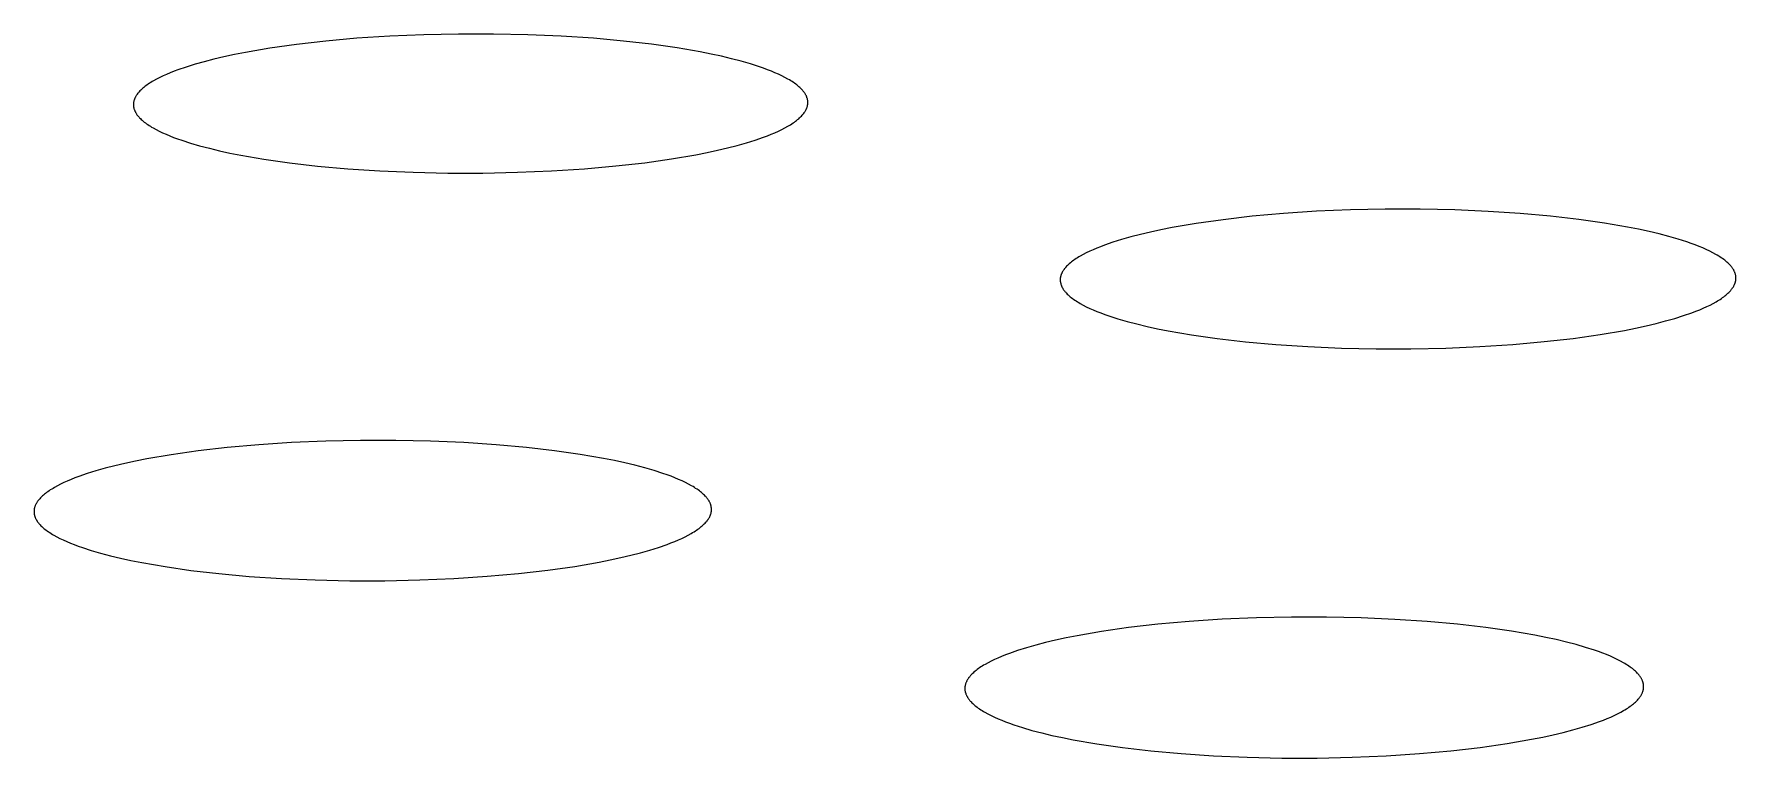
# Model space of a CAD drawing. Header units: millimetres. Extents: x 0 to 4030, y -54 to 2762.
# Drawn here: x 1130.79 to 1144.39, y 969.66 to 975.45 of the extents above; entities that cross this region are included whole.
import ezdxf

# ---------------------------------------------------------------- set-up
doc = ezdxf.new("R2010")
doc.units = ezdxf.units.MM
doc.header["$MEASUREMENT"] = 0
doc.layers.add('Utwórz2D linie widoczne', color=7, linetype='Continuous', true_color=0x000000)

msp = doc.modelspace()

# ---------------------------------------------------------------- linework, layer by layer
at = {"layer": 'Utwórz2D linie widoczne'}
for p, q in [((1132.888, 975.366), (1132.674, 975.336)), ((1133.121, 975.392), (1132.888, 975.366)), ((1133.37, 975.415), (1133.121, 975.392)), ((1133.633, 975.432), (1133.37, 975.415)), ((1133.905, 975.443), (1133.633, 975.432)), ((1134.183, 975.449), (1133.905, 975.443)), ((1134.461, 975.449), (1134.183, 975.449)), ((1134.736, 975.443), (1134.461, 975.449)), ((1135.004, 975.432), (1134.736, 975.443)), ((1135.26, 975.415), (1135.004, 975.432)), ((1135.501, 975.393), (1135.26, 975.415)), ((1135.725, 975.367), (1135.501, 975.393)), ((1135.93, 975.338), (1135.725, 975.367)), ((1132.15, 975.228), (1132.076, 975.207)), ((1132.227, 975.248), (1132.15, 975.228)), ((1132.307, 975.267), (1132.227, 975.248)), ((1132.391, 975.285), (1132.307, 975.267)), ((1132.48, 975.302), (1132.391, 975.285)), ((1132.674, 975.336), (1132.48, 975.302)), ((1136.115, 975.306), (1135.93, 975.338)), ((1136.201, 975.289), (1136.115, 975.306)), ((1136.284, 975.271), (1136.201, 975.289)), ((1136.365, 975.252), (1136.284, 975.271)), ((1136.443, 975.232), (1136.365, 975.252)), ((1136.517, 975.21), (1136.443, 975.232)), ((1131.769, 975.088), (1131.745, 975.075)), ((1131.794, 975.101), (1131.769, 975.088)), ((1131.821, 975.114), (1131.794, 975.101)), ((1131.848, 975.126), (1131.821, 975.114)), ((1131.878, 975.139), (1131.848, 975.126)), ((1131.908, 975.151), (1131.878, 975.139)), ((1131.939, 975.162), (1131.908, 975.151)), ((1132.006, 975.185), (1131.939, 975.162)), ((1132.076, 975.207), (1132.006, 975.185)), ((1136.587, 975.188), (1136.517, 975.21)), ((1136.62, 975.176), (1136.587, 975.188)), ((1136.652, 975.164), (1136.62, 975.176)), ((1136.683, 975.152), (1136.652, 975.164)), ((1136.712, 975.14), (1136.683, 975.152)), ((1136.74, 975.128), (1136.712, 975.14)), ((1136.767, 975.115), (1136.74, 975.128)), ((1136.792, 975.102), (1136.767, 975.115)), ((1136.816, 975.089), (1136.792, 975.102)), ((1136.827, 975.082), (1136.816, 975.089)), ((1136.838, 975.076), (1136.827, 975.082)), ((1131.599, 974.944), (1131.597, 974.941)), ((1131.601, 974.948), (1131.599, 974.944)), ((1131.603, 974.952), (1131.601, 974.948)), ((1131.605, 974.955), (1131.603, 974.952)), ((1131.607, 974.959), (1131.605, 974.955)), ((1131.61, 974.962), (1131.607, 974.959)), ((1131.612, 974.966), (1131.61, 974.962)), ((1131.615, 974.969), (1131.612, 974.966)), ((1131.617, 974.973), (1131.615, 974.969)), ((1131.62, 974.976), (1131.617, 974.973)), ((1131.623, 974.98), (1131.62, 974.976)), ((1131.626, 974.983), (1131.623, 974.98)), ((1131.629, 974.987), (1131.626, 974.983)), ((1131.635, 974.994), (1131.629, 974.987)), ((1131.642, 975.001), (1131.635, 974.994)), ((1131.65, 975.008), (1131.642, 975.001)), ((1131.658, 975.015), (1131.65, 975.008)), ((1131.666, 975.022), (1131.658, 975.015)), ((1131.674, 975.029), (1131.666, 975.022)), ((1131.683, 975.035), (1131.674, 975.029)), ((1131.693, 975.042), (1131.683, 975.035)), ((1131.702, 975.049), (1131.693, 975.042)), ((1131.713, 975.056), (1131.702, 975.049)), ((1131.723, 975.062), (1131.713, 975.056)), ((1131.734, 975.069), (1131.723, 975.062)), ((1131.745, 975.075), (1131.734, 975.069)), ((1136.849, 975.069), (1136.838, 975.076)), ((1136.859, 975.062), (1136.849, 975.069)), ((1136.869, 975.055), (1136.859, 975.062)), ((1136.878, 975.049), (1136.869, 975.055)), ((1136.887, 975.042), (1136.878, 975.049)), ((1136.896, 975.035), (1136.887, 975.042)), ((1136.904, 975.028), (1136.896, 975.035)), ((1136.911, 975.021), (1136.904, 975.028)), ((1136.919, 975.014), (1136.911, 975.021)), ((1136.925, 975.007), (1136.919, 975.014)), ((1136.929, 975.004), (1136.925, 975.007)), ((1136.932, 975), (1136.929, 975.004)), ((1136.935, 974.996), (1136.932, 975)), ((1136.938, 974.993), (1136.935, 974.996)), ((1136.941, 974.989), (1136.938, 974.993)), ((1136.943, 974.986), (1136.941, 974.989)), ((1136.946, 974.982), (1136.943, 974.986)), ((1136.948, 974.979), (1136.946, 974.982)), ((1136.951, 974.975), (1136.948, 974.979)), ((1136.953, 974.972), (1136.951, 974.975)), ((1136.955, 974.968), (1136.953, 974.972)), ((1136.957, 974.965), (1136.955, 974.968)), ((1136.959, 974.961), (1136.957, 974.965)), ((1136.961, 974.957), (1136.959, 974.961)), ((1136.963, 974.954), (1136.961, 974.957)), ((1136.964, 974.95), (1136.963, 974.954)), ((1136.966, 974.947), (1136.964, 974.95)), ((1136.967, 974.943), (1136.966, 974.947)), ((1136.968, 974.939), (1136.967, 974.943)), ((1131.584, 974.891), (1131.583, 974.887)), ((1131.583, 974.887), (1131.583, 974.883)), ((1131.583, 974.883), (1131.584, 974.88)), ((1131.585, 974.901), (1131.584, 974.898)), ((1131.584, 974.898), (1131.584, 974.894)), ((1131.584, 974.894), (1131.584, 974.891)), ((1131.584, 974.88), (1131.584, 974.876)), ((1131.584, 974.876), (1131.584, 974.872)), ((1131.584, 974.872), (1131.585, 974.869)), ((1131.586, 974.909), (1131.585, 974.905)), ((1131.585, 974.905), (1131.585, 974.901)), ((1131.585, 974.869), (1131.585, 974.865)), ((1131.585, 974.865), (1131.586, 974.862)), ((1131.587, 974.912), (1131.586, 974.909)), ((1131.586, 974.862), (1131.587, 974.858)), ((1131.588, 974.916), (1131.587, 974.912)), ((1131.587, 974.858), (1131.587, 974.854)), ((1131.587, 974.854), (1131.588, 974.851)), ((1131.589, 974.919), (1131.588, 974.916)), ((1131.588, 974.851), (1131.59, 974.847)), ((1131.59, 974.923), (1131.589, 974.919)), ((1131.591, 974.926), (1131.59, 974.923)), ((1131.59, 974.847), (1131.591, 974.844)), ((1131.592, 974.93), (1131.591, 974.926)), ((1131.591, 974.844), (1131.592, 974.84)), ((1131.594, 974.934), (1131.592, 974.93)), ((1131.592, 974.84), (1131.594, 974.837)), ((1131.595, 974.937), (1131.594, 974.934)), ((1131.594, 974.837), (1131.595, 974.833)), ((1131.597, 974.941), (1131.595, 974.937)), ((1131.595, 974.833), (1131.597, 974.829)), ((1131.597, 974.829), (1131.599, 974.826)), ((1131.599, 974.826), (1131.601, 974.822)), ((1131.601, 974.822), (1131.603, 974.819)), ((1131.603, 974.819), (1131.605, 974.815)), ((1131.605, 974.815), (1131.607, 974.812)), ((1131.607, 974.812), (1131.609, 974.808)), ((1131.609, 974.808), (1131.612, 974.804)), ((1136.933, 974.803), (1136.936, 974.807)), ((1136.936, 974.807), (1136.939, 974.81)), ((1136.939, 974.81), (1136.942, 974.814)), ((1136.942, 974.814), (1136.944, 974.818)), ((1136.944, 974.818), (1136.947, 974.821)), ((1136.947, 974.821), (1136.949, 974.825)), ((1136.949, 974.825), (1136.952, 974.828)), ((1136.952, 974.828), (1136.954, 974.832)), ((1136.954, 974.832), (1136.956, 974.835)), ((1136.956, 974.835), (1136.958, 974.839)), ((1136.958, 974.839), (1136.96, 974.842)), ((1136.96, 974.842), (1136.962, 974.846)), ((1136.962, 974.846), (1136.963, 974.85)), ((1136.963, 974.85), (1136.965, 974.853)), ((1136.965, 974.853), (1136.966, 974.857)), ((1136.966, 974.857), (1136.968, 974.86)), ((1136.969, 974.936), (1136.968, 974.939)), ((1136.968, 974.86), (1136.969, 974.864)), ((1136.971, 974.932), (1136.969, 974.936)), ((1136.969, 974.864), (1136.97, 974.868)), ((1136.97, 974.868), (1136.971, 974.871)), ((1136.971, 974.929), (1136.971, 974.932)), ((1136.972, 974.925), (1136.971, 974.929)), ((1136.971, 974.871), (1136.972, 974.875)), ((1136.973, 974.922), (1136.972, 974.925)), ((1136.972, 974.878), (1136.973, 974.882)), ((1136.972, 974.875), (1136.972, 974.878)), ((1136.974, 974.918), (1136.973, 974.922)), ((1136.973, 974.882), (1136.974, 974.885)), ((1136.974, 974.914), (1136.974, 974.918)), ((1136.974, 974.911), (1136.974, 974.914)), ((1136.975, 974.907), (1136.974, 974.911)), ((1136.974, 974.893), (1136.975, 974.896)), ((1136.974, 974.889), (1136.974, 974.893)), ((1136.974, 974.885), (1136.974, 974.889)), ((1136.975, 974.904), (1136.975, 974.907)), ((1136.975, 974.9), (1136.975, 974.904)), ((1136.975, 974.896), (1136.975, 974.9)), ((1131.612, 974.804), (1131.614, 974.801)), ((1131.614, 974.801), (1131.617, 974.797)), ((1131.617, 974.797), (1131.62, 974.794)), ((1131.62, 974.794), (1131.623, 974.79)), ((1131.623, 974.79), (1131.626, 974.787)), ((1131.626, 974.787), (1131.629, 974.783)), ((1131.629, 974.783), (1131.632, 974.78)), ((1131.632, 974.78), (1131.639, 974.773)), ((1131.639, 974.773), (1131.646, 974.766)), ((1131.646, 974.766), (1131.654, 974.759)), ((1131.654, 974.759), (1131.662, 974.752)), ((1131.662, 974.752), (1131.67, 974.745)), ((1131.67, 974.745), (1131.679, 974.738)), ((1131.679, 974.738), (1131.688, 974.731)), ((1131.688, 974.731), (1131.698, 974.725)), ((1131.698, 974.725), (1131.708, 974.718)), ((1131.708, 974.718), (1131.719, 974.711)), ((1131.719, 974.711), (1131.729, 974.704)), ((1131.729, 974.704), (1131.741, 974.698)), ((1131.741, 974.698), (1131.764, 974.685)), ((1131.764, 974.685), (1131.79, 974.672)), ((1131.79, 974.672), (1131.816, 974.659)), ((1136.711, 974.66), (1136.739, 974.673)), ((1136.739, 974.673), (1136.766, 974.685)), ((1136.766, 974.685), (1136.791, 974.698)), ((1136.791, 974.698), (1136.814, 974.711)), ((1136.814, 974.711), (1136.825, 974.718)), ((1136.825, 974.718), (1136.836, 974.724)), ((1136.836, 974.724), (1136.847, 974.731)), ((1136.847, 974.731), (1136.857, 974.738)), ((1136.857, 974.738), (1136.867, 974.745)), ((1136.867, 974.745), (1136.876, 974.751)), ((1136.876, 974.751), (1136.885, 974.758)), ((1136.885, 974.758), (1136.893, 974.765)), ((1136.893, 974.765), (1136.902, 974.772)), ((1136.902, 974.772), (1136.909, 974.779)), ((1136.909, 974.779), (1136.917, 974.786)), ((1136.917, 974.786), (1136.924, 974.793)), ((1136.924, 974.793), (1136.93, 974.8)), ((1136.93, 974.8), (1136.933, 974.803)), ((1131.816, 974.659), (1131.844, 974.647)), ((1131.844, 974.647), (1131.874, 974.634)), ((1131.874, 974.634), (1131.904, 974.622)), ((1131.904, 974.622), (1131.936, 974.61)), ((1131.936, 974.61), (1131.97, 974.599)), ((1131.97, 974.599), (1132.039, 974.576)), ((1132.039, 974.576), (1132.113, 974.555)), ((1132.113, 974.555), (1132.191, 974.535)), ((1132.191, 974.535), (1132.272, 974.515)), ((1136.253, 974.52), (1136.333, 974.539)), ((1136.333, 974.539), (1136.41, 974.558)), ((1136.41, 974.558), (1136.484, 974.579)), ((1136.484, 974.579), (1136.555, 974.601)), ((1136.555, 974.601), (1136.621, 974.624)), ((1136.621, 974.624), (1136.652, 974.636)), ((1136.652, 974.636), (1136.682, 974.648)), ((1136.682, 974.648), (1136.711, 974.66)), ((1132.272, 974.515), (1132.355, 974.497)), ((1132.355, 974.497), (1132.442, 974.48)), ((1132.442, 974.48), (1132.626, 974.448)), ((1132.626, 974.448), (1132.831, 974.419)), ((1132.831, 974.419), (1133.056, 974.393)), ((1135.439, 974.394), (1135.672, 974.42)), ((1135.672, 974.42), (1135.886, 974.451)), ((1135.886, 974.451), (1136.08, 974.484)), ((1136.08, 974.484), (1136.17, 974.502)), ((1136.17, 974.502), (1136.253, 974.52)), ((1133.056, 974.393), (1133.297, 974.371)), ((1133.297, 974.371), (1133.554, 974.354)), ((1133.554, 974.354), (1133.821, 974.343)), ((1133.821, 974.343), (1134.097, 974.337)), ((1134.097, 974.337), (1134.376, 974.337)), ((1134.376, 974.337), (1134.654, 974.343)), ((1134.654, 974.343), (1134.926, 974.354)), ((1134.926, 974.354), (1135.189, 974.372)), ((1135.189, 974.372), (1135.439, 974.394)), ((1140.528, 973.991), (1140.295, 973.964)), ((1140.778, 974.013), (1140.528, 973.991)), ((1141.04, 974.031), (1140.778, 974.013)), ((1141.313, 974.042), (1141.04, 974.031)), ((1141.591, 974.048), (1141.313, 974.042)), ((1141.87, 974.048), (1141.591, 974.048)), ((1142.146, 974.042), (1141.87, 974.048)), ((1142.414, 974.03), (1142.146, 974.042)), ((1142.67, 974.014), (1142.414, 974.03)), ((1142.912, 973.992), (1142.67, 974.014)), ((1143.137, 973.966), (1142.912, 973.992)), ((1139.713, 973.865), (1139.633, 973.846)), ((1139.797, 973.883), (1139.713, 973.865)), ((1139.886, 973.901), (1139.797, 973.883)), ((1140.08, 973.934), (1139.886, 973.901)), ((1140.295, 973.964), (1140.08, 973.934)), ((1143.343, 973.937), (1143.137, 973.966)), ((1143.528, 973.905), (1143.343, 973.937)), ((1143.615, 973.888), (1143.528, 973.905)), ((1143.699, 973.869), (1143.615, 973.888)), ((1143.78, 973.85), (1143.699, 973.869)), ((1139.255, 973.724), (1139.228, 973.712)), ((1139.284, 973.736), (1139.255, 973.724)), ((1139.315, 973.748), (1139.284, 973.736)), ((1139.346, 973.76), (1139.315, 973.748)), ((1139.412, 973.783), (1139.346, 973.76)), ((1139.483, 973.805), (1139.412, 973.783)), ((1139.556, 973.826), (1139.483, 973.805)), ((1139.633, 973.846), (1139.556, 973.826)), ((1143.858, 973.83), (1143.78, 973.85)), ((1143.932, 973.808), (1143.858, 973.83)), ((1144.002, 973.786), (1143.932, 973.808)), ((1144.036, 973.774), (1144.002, 973.786)), ((1144.068, 973.762), (1144.036, 973.774)), ((1144.099, 973.75), (1144.068, 973.762)), ((1144.129, 973.738), (1144.099, 973.75)), ((1144.157, 973.725), (1144.129, 973.738)), ((1144.184, 973.713), (1144.157, 973.725)), ((1139.037, 973.584), (1139.034, 973.581)), ((1139.043, 973.591), (1139.037, 973.584)), ((1139.05, 973.598), (1139.043, 973.591)), ((1139.058, 973.605), (1139.05, 973.598)), ((1139.065, 973.612), (1139.058, 973.605)), ((1139.074, 973.619), (1139.065, 973.612)), ((1139.082, 973.626), (1139.074, 973.619)), ((1139.091, 973.633), (1139.082, 973.626)), ((1139.1, 973.64), (1139.091, 973.633)), ((1139.11, 973.646), (1139.1, 973.64)), ((1139.12, 973.653), (1139.11, 973.646)), ((1139.131, 973.66), (1139.12, 973.653)), ((1139.142, 973.666), (1139.131, 973.66)), ((1139.153, 973.673), (1139.142, 973.666)), ((1139.176, 973.686), (1139.153, 973.673)), ((1139.201, 973.699), (1139.176, 973.686)), ((1139.228, 973.712), (1139.201, 973.699)), ((1144.209, 973.7), (1144.184, 973.713)), ((1144.233, 973.686), (1144.209, 973.7)), ((1144.245, 973.68), (1144.233, 973.686)), ((1144.256, 973.673), (1144.245, 973.68)), ((1144.266, 973.666), (1144.256, 973.673)), ((1144.277, 973.66), (1144.266, 973.666)), ((1144.286, 973.653), (1144.277, 973.66)), ((1144.296, 973.646), (1144.286, 973.653)), ((1144.305, 973.639), (1144.296, 973.646)), ((1144.313, 973.632), (1144.305, 973.639)), ((1144.322, 973.625), (1144.313, 973.632)), ((1144.329, 973.618), (1144.322, 973.625)), ((1144.337, 973.611), (1144.329, 973.618)), ((1144.344, 973.604), (1144.337, 973.611)), ((1144.347, 973.601), (1144.344, 973.604)), ((1144.35, 973.597), (1144.347, 973.601)), ((1144.353, 973.594), (1144.35, 973.597)), ((1144.356, 973.59), (1144.353, 973.594)), ((1144.359, 973.587), (1144.356, 973.59)), ((1144.362, 973.583), (1144.359, 973.587)), ((1144.364, 973.58), (1144.362, 973.583)), ((1138.993, 973.487), (1138.992, 973.484)), ((1138.992, 973.484), (1138.992, 973.48)), ((1138.992, 973.48), (1138.993, 973.476)), ((1138.994, 973.502), (1138.993, 973.498)), ((1138.993, 973.498), (1138.993, 973.495)), ((1138.993, 973.495), (1138.993, 973.491)), ((1138.993, 973.491), (1138.993, 973.487)), ((1138.993, 973.476), (1138.993, 973.473)), ((1138.993, 973.473), (1138.993, 973.469)), ((1138.993, 973.469), (1138.994, 973.466)), ((1138.995, 973.505), (1138.994, 973.502)), ((1138.994, 973.466), (1138.994, 973.462)), ((1138.994, 973.462), (1138.995, 973.458)), ((1138.996, 973.513), (1138.995, 973.509)), ((1138.995, 973.509), (1138.995, 973.505)), ((1138.995, 973.458), (1138.996, 973.455)), ((1138.997, 973.516), (1138.996, 973.513)), ((1138.996, 973.455), (1138.997, 973.451)), ((1138.998, 973.52), (1138.997, 973.516)), ((1138.997, 973.451), (1138.998, 973.448)), ((1139, 973.523), (1138.998, 973.52)), ((1138.998, 973.448), (1138.999, 973.444)), ((1139.001, 973.527), (1139, 973.523)), ((1139.002, 973.531), (1139.001, 973.527)), ((1139.004, 973.534), (1139.002, 973.531)), ((1139.006, 973.538), (1139.004, 973.534)), ((1139.007, 973.541), (1139.006, 973.538)), ((1139.009, 973.545), (1139.007, 973.541)), ((1139.011, 973.549), (1139.009, 973.545)), ((1139.013, 973.552), (1139.011, 973.549)), ((1139.015, 973.556), (1139.013, 973.552)), ((1139.018, 973.559), (1139.015, 973.556)), ((1139.02, 973.563), (1139.018, 973.559)), ((1139.023, 973.566), (1139.02, 973.563)), ((1139.025, 973.57), (1139.023, 973.566)), ((1139.028, 973.573), (1139.025, 973.57)), ((1139.031, 973.577), (1139.028, 973.573)), ((1139.034, 973.581), (1139.031, 973.577)), ((1144.367, 973.576), (1144.364, 973.58)), ((1144.369, 973.572), (1144.367, 973.576)), ((1144.372, 973.569), (1144.369, 973.572)), ((1144.374, 973.565), (1144.372, 973.569)), ((1144.376, 973.562), (1144.374, 973.565)), ((1144.378, 973.558), (1144.376, 973.562)), ((1144.38, 973.554), (1144.378, 973.558)), ((1144.381, 973.551), (1144.38, 973.554)), ((1144.383, 973.547), (1144.381, 973.551)), ((1144.381, 973.443), (1144.383, 973.446)), ((1144.385, 973.544), (1144.383, 973.547)), ((1144.383, 973.446), (1144.385, 973.45)), ((1144.386, 973.54), (1144.385, 973.544)), ((1144.385, 973.45), (1144.386, 973.453)), ((1144.387, 973.536), (1144.386, 973.54)), ((1144.386, 973.453), (1144.387, 973.457)), ((1144.388, 973.533), (1144.387, 973.536)), ((1144.387, 973.457), (1144.388, 973.461)), ((1144.39, 973.529), (1144.388, 973.533)), ((1144.388, 973.461), (1144.39, 973.464)), ((1144.39, 973.526), (1144.39, 973.529)), ((1144.39, 973.468), (1144.391, 973.471)), ((1144.39, 973.464), (1144.39, 973.468)), ((1144.391, 973.522), (1144.39, 973.526)), ((1144.392, 973.518), (1144.391, 973.522)), ((1144.391, 973.471), (1144.392, 973.475)), ((1144.393, 973.515), (1144.392, 973.518)), ((1144.392, 973.475), (1144.393, 973.479)), ((1144.393, 973.511), (1144.393, 973.515)), ((1144.394, 973.508), (1144.393, 973.511)), ((1144.393, 973.482), (1144.394, 973.486)), ((1144.393, 973.479), (1144.393, 973.482)), ((1144.394, 973.504), (1144.394, 973.508)), ((1144.394, 973.5), (1144.394, 973.504)), ((1144.394, 973.497), (1144.394, 973.5)), ((1144.394, 973.493), (1144.394, 973.497)), ((1144.394, 973.489), (1144.394, 973.493)), ((1144.394, 973.486), (1144.394, 973.489)), ((1138.999, 973.444), (1139, 973.44)), ((1139, 973.44), (1139.002, 973.437)), ((1139.002, 973.437), (1139.003, 973.433)), ((1139.003, 973.433), (1139.005, 973.43)), ((1139.005, 973.43), (1139.006, 973.426)), ((1139.006, 973.426), (1139.008, 973.422)), ((1139.008, 973.422), (1139.01, 973.419)), ((1139.01, 973.419), (1139.012, 973.415)), ((1139.012, 973.415), (1139.014, 973.412)), ((1139.014, 973.412), (1139.017, 973.408)), ((1139.017, 973.408), (1139.019, 973.404)), ((1139.019, 973.404), (1139.022, 973.401)), ((1139.022, 973.401), (1139.024, 973.397)), ((1139.024, 973.397), (1139.027, 973.394)), ((1139.027, 973.394), (1139.03, 973.39)), ((1139.03, 973.39), (1139.033, 973.387)), ((1139.033, 973.387), (1139.036, 973.383)), ((1139.036, 973.383), (1139.039, 973.38)), ((1139.039, 973.38), (1139.042, 973.376)), ((1139.042, 973.376), (1139.049, 973.369)), ((1139.049, 973.369), (1139.056, 973.362)), ((1139.056, 973.362), (1139.064, 973.355)), ((1139.064, 973.355), (1139.072, 973.348)), ((1139.072, 973.348), (1139.081, 973.341)), ((1139.081, 973.341), (1139.09, 973.334)), ((1139.09, 973.334), (1139.099, 973.328)), ((1139.099, 973.328), (1139.109, 973.321)), ((1139.109, 973.321), (1139.119, 973.314)), ((1139.119, 973.314), (1139.13, 973.307)), ((1144.235, 973.307), (1144.246, 973.314)), ((1144.246, 973.314), (1144.257, 973.321)), ((1144.257, 973.321), (1144.268, 973.327)), ((1144.268, 973.327), (1144.278, 973.334)), ((1144.278, 973.334), (1144.287, 973.341)), ((1144.287, 973.341), (1144.297, 973.348)), ((1144.297, 973.348), (1144.306, 973.355)), ((1144.306, 973.355), (1144.314, 973.361)), ((1144.314, 973.361), (1144.322, 973.368)), ((1144.322, 973.368), (1144.33, 973.375)), ((1144.33, 973.375), (1144.337, 973.382)), ((1144.337, 973.382), (1144.344, 973.389)), ((1144.344, 973.389), (1144.35, 973.396)), ((1144.35, 973.396), (1144.353, 973.4)), ((1144.353, 973.4), (1144.356, 973.403)), ((1144.356, 973.403), (1144.359, 973.407)), ((1144.359, 973.407), (1144.362, 973.41)), ((1144.362, 973.41), (1144.364, 973.414)), ((1144.364, 973.414), (1144.367, 973.418)), ((1144.367, 973.418), (1144.369, 973.421)), ((1144.369, 973.421), (1144.372, 973.425)), ((1144.372, 973.425), (1144.374, 973.428)), ((1144.374, 973.428), (1144.376, 973.432)), ((1144.376, 973.432), (1144.378, 973.435)), ((1144.378, 973.435), (1144.38, 973.439)), ((1144.38, 973.439), (1144.381, 973.443)), ((1139.13, 973.307), (1139.141, 973.301)), ((1139.141, 973.301), (1139.152, 973.294)), ((1139.152, 973.294), (1139.176, 973.281)), ((1139.176, 973.281), (1139.201, 973.268)), ((1139.201, 973.268), (1139.228, 973.255)), ((1139.228, 973.255), (1139.256, 973.242)), ((1139.256, 973.242), (1139.286, 973.23)), ((1139.286, 973.23), (1139.317, 973.218)), ((1139.317, 973.218), (1139.349, 973.206)), ((1139.349, 973.206), (1139.382, 973.194)), ((1139.382, 973.194), (1139.452, 973.172)), ((1143.832, 973.154), (1143.906, 973.175)), ((1143.906, 973.175), (1143.976, 973.197)), ((1143.976, 973.197), (1144.042, 973.22)), ((1144.042, 973.22), (1144.074, 973.232)), ((1144.074, 973.232), (1144.104, 973.244)), ((1144.104, 973.244), (1144.133, 973.256)), ((1144.133, 973.256), (1144.16, 973.269)), ((1144.16, 973.269), (1144.187, 973.281)), ((1144.187, 973.281), (1144.212, 973.294)), ((1144.212, 973.294), (1144.235, 973.307)), ((1139.452, 973.172), (1139.527, 973.15)), ((1139.527, 973.15), (1139.605, 973.13)), ((1139.605, 973.13), (1139.686, 973.111)), ((1139.686, 973.111), (1139.77, 973.092)), ((1139.77, 973.092), (1139.856, 973.075)), ((1139.856, 973.075), (1140.042, 973.043)), ((1140.042, 973.043), (1140.248, 973.014)), ((1143.094, 973.015), (1143.308, 973.046)), ((1143.308, 973.046), (1143.502, 973.079)), ((1143.502, 973.079), (1143.591, 973.097)), ((1143.591, 973.097), (1143.675, 973.115)), ((1143.675, 973.115), (1143.755, 973.134)), ((1143.755, 973.134), (1143.832, 973.154)), ((1140.248, 973.014), (1140.473, 972.988)), ((1140.473, 972.988), (1140.715, 972.966)), ((1140.715, 972.966), (1140.972, 972.949)), ((1140.972, 972.949), (1141.24, 972.937)), ((1141.24, 972.937), (1141.517, 972.931)), ((1141.517, 972.931), (1141.796, 972.931)), ((1141.796, 972.931), (1142.074, 972.937)), ((1142.074, 972.937), (1142.347, 972.949)), ((1142.347, 972.949), (1142.61, 972.966)), ((1142.61, 972.966), (1142.86, 972.989)), ((1142.86, 972.989), (1143.094, 973.015)), ((1132.1, 972.115), (1131.885, 972.084)), ((1132.334, 972.142), (1132.1, 972.115)), ((1132.585, 972.164), (1132.334, 972.142)), ((1132.848, 972.181), (1132.585, 972.164)), ((1133.122, 972.193), (1132.848, 972.181)), ((1133.4, 972.199), (1133.122, 972.193)), ((1133.68, 972.199), (1133.4, 972.199)), ((1133.957, 972.193), (1133.68, 972.199)), ((1134.225, 972.181), (1133.957, 972.193)), ((1134.482, 972.164), (1134.225, 972.181)), ((1134.725, 972.142), (1134.482, 972.164)), ((1134.95, 972.116), (1134.725, 972.142)), ((1135.156, 972.087), (1134.95, 972.116)), ((1135.341, 972.055), (1135.156, 972.087)), ((1131.284, 971.955), (1131.213, 971.933)), ((1131.358, 971.976), (1131.284, 971.955)), ((1131.436, 971.996), (1131.358, 971.976)), ((1131.516, 972.015), (1131.436, 971.996)), ((1131.6, 972.033), (1131.516, 972.015)), ((1131.69, 972.051), (1131.6, 972.033)), ((1131.885, 972.084), (1131.69, 972.051)), ((1135.428, 972.038), (1135.341, 972.055)), ((1135.512, 972.019), (1135.428, 972.038)), ((1135.593, 972), (1135.512, 972.019)), ((1135.671, 971.979), (1135.593, 972)), ((1135.745, 971.958), (1135.671, 971.979)), ((1135.815, 971.935), (1135.745, 971.958)), ((1130.941, 971.815), (1130.93, 971.809)), ((1130.952, 971.822), (1130.941, 971.815)), ((1130.976, 971.835), (1130.952, 971.822)), ((1131.001, 971.848), (1130.976, 971.835)), ((1131.028, 971.861), (1131.001, 971.848)), ((1131.055, 971.873), (1131.028, 971.861)), ((1131.085, 971.886), (1131.055, 971.873)), ((1131.115, 971.898), (1131.085, 971.886)), ((1131.147, 971.91), (1131.115, 971.898)), ((1131.213, 971.933), (1131.147, 971.91)), ((1135.849, 971.924), (1135.815, 971.935)), ((1135.881, 971.912), (1135.849, 971.924)), ((1135.912, 971.899), (1135.881, 971.912)), ((1135.941, 971.887), (1135.912, 971.899)), ((1135.969, 971.874), (1135.941, 971.887)), ((1135.996, 971.862), (1135.969, 971.874)), ((1136.022, 971.849), (1135.996, 971.862)), ((1136.046, 971.835), (1136.022, 971.849)), ((1136.057, 971.829), (1136.046, 971.835)), ((1136.068, 971.822), (1136.057, 971.829)), ((1136.078, 971.815), (1136.068, 971.822)), ((1136.089, 971.808), (1136.078, 971.815)), ((1130.799, 971.679), (1130.798, 971.675)), ((1130.801, 971.682), (1130.799, 971.679)), ((1130.803, 971.686), (1130.801, 971.682)), ((1130.805, 971.69), (1130.803, 971.686)), ((1130.806, 971.693), (1130.805, 971.69)), ((1130.809, 971.697), (1130.806, 971.693)), ((1130.811, 971.7), (1130.809, 971.697)), ((1130.813, 971.704), (1130.811, 971.7)), ((1130.815, 971.708), (1130.813, 971.704)), ((1130.818, 971.711), (1130.815, 971.708)), ((1130.82, 971.715), (1130.818, 971.711)), ((1130.823, 971.718), (1130.82, 971.715)), ((1130.826, 971.722), (1130.823, 971.718)), ((1130.829, 971.725), (1130.826, 971.722)), ((1130.832, 971.729), (1130.829, 971.725)), ((1130.835, 971.732), (1130.832, 971.729)), ((1130.841, 971.74), (1130.835, 971.732)), ((1130.848, 971.747), (1130.841, 971.74)), ((1130.856, 971.754), (1130.848, 971.747)), ((1130.864, 971.761), (1130.856, 971.754)), ((1130.872, 971.768), (1130.864, 971.761)), ((1130.88, 971.774), (1130.872, 971.768)), ((1130.889, 971.781), (1130.88, 971.774)), ((1130.899, 971.788), (1130.889, 971.781)), ((1130.909, 971.795), (1130.899, 971.788)), ((1130.919, 971.802), (1130.909, 971.795)), ((1130.93, 971.809), (1130.919, 971.802)), ((1136.098, 971.802), (1136.089, 971.808)), ((1136.108, 971.795), (1136.098, 971.802)), ((1136.117, 971.788), (1136.108, 971.795)), ((1136.125, 971.781), (1136.117, 971.788)), ((1136.133, 971.774), (1136.125, 971.781)), ((1136.141, 971.767), (1136.133, 971.774)), ((1136.148, 971.76), (1136.141, 971.767)), ((1136.155, 971.753), (1136.148, 971.76)), ((1136.158, 971.749), (1136.155, 971.753)), ((1136.162, 971.746), (1136.158, 971.749)), ((1136.165, 971.742), (1136.162, 971.746)), ((1136.168, 971.739), (1136.165, 971.742)), ((1136.17, 971.735), (1136.168, 971.739)), ((1136.173, 971.731), (1136.17, 971.735)), ((1136.176, 971.728), (1136.173, 971.731)), ((1136.178, 971.724), (1136.176, 971.728)), ((1136.181, 971.721), (1136.178, 971.724)), ((1136.183, 971.717), (1136.181, 971.721)), ((1136.185, 971.714), (1136.183, 971.717)), ((1136.187, 971.71), (1136.185, 971.714)), ((1136.189, 971.706), (1136.187, 971.71)), ((1136.191, 971.703), (1136.189, 971.706)), ((1136.193, 971.699), (1136.191, 971.703)), ((1136.194, 971.696), (1136.193, 971.699)), ((1136.196, 971.692), (1136.194, 971.696)), ((1136.197, 971.688), (1136.196, 971.692)), ((1136.198, 971.685), (1136.197, 971.688)), ((1136.199, 971.681), (1136.198, 971.685)), ((1136.2, 971.677), (1136.199, 971.681)), ((1136.201, 971.674), (1136.2, 971.677)), ((1130.79, 971.643), (1130.789, 971.639)), ((1130.789, 971.639), (1130.789, 971.635)), ((1130.789, 971.635), (1130.789, 971.632)), ((1130.789, 971.632), (1130.789, 971.628)), ((1130.789, 971.628), (1130.789, 971.624)), ((1130.789, 971.624), (1130.789, 971.621)), ((1130.789, 971.621), (1130.79, 971.617)), ((1130.791, 971.65), (1130.79, 971.646)), ((1130.79, 971.646), (1130.79, 971.643)), ((1130.79, 971.617), (1130.79, 971.613)), ((1130.79, 971.613), (1130.791, 971.61)), ((1130.792, 971.657), (1130.791, 971.653)), ((1130.791, 971.653), (1130.791, 971.65)), ((1130.791, 971.61), (1130.791, 971.606)), ((1130.791, 971.606), (1130.792, 971.603)), ((1130.793, 971.661), (1130.792, 971.657)), ((1130.792, 971.603), (1130.793, 971.599)), ((1130.794, 971.664), (1130.793, 971.661)), ((1130.793, 971.599), (1130.794, 971.595)), ((1130.795, 971.668), (1130.794, 971.664)), ((1130.794, 971.595), (1130.795, 971.592)), ((1130.797, 971.672), (1130.795, 971.668)), ((1130.795, 971.592), (1130.796, 971.588)), ((1130.796, 971.588), (1130.798, 971.584)), ((1130.798, 971.675), (1130.797, 971.672)), ((1130.798, 971.584), (1130.799, 971.581)), ((1130.799, 971.581), (1130.801, 971.577)), ((1130.801, 971.577), (1130.802, 971.574)), ((1130.802, 971.574), (1130.804, 971.57)), ((1130.804, 971.57), (1130.806, 971.566)), ((1130.806, 971.566), (1130.808, 971.563)), ((1130.808, 971.563), (1130.81, 971.559)), ((1130.81, 971.559), (1130.813, 971.556)), ((1130.813, 971.556), (1130.815, 971.552)), ((1130.815, 971.552), (1130.817, 971.548)), ((1130.817, 971.548), (1130.82, 971.545)), ((1130.82, 971.545), (1130.823, 971.541)), ((1130.823, 971.541), (1130.825, 971.538)), ((1136.153, 971.537), (1136.16, 971.544)), ((1136.16, 971.544), (1136.163, 971.547)), ((1136.163, 971.547), (1136.166, 971.551)), ((1136.166, 971.551), (1136.169, 971.554)), ((1136.169, 971.554), (1136.171, 971.558)), ((1136.171, 971.558), (1136.174, 971.562)), ((1136.174, 971.562), (1136.177, 971.565)), ((1136.177, 971.565), (1136.179, 971.569)), ((1136.179, 971.569), (1136.181, 971.572)), ((1136.181, 971.572), (1136.184, 971.576)), ((1136.184, 971.576), (1136.186, 971.58)), ((1136.186, 971.58), (1136.188, 971.583)), ((1136.188, 971.583), (1136.19, 971.587)), ((1136.19, 971.587), (1136.191, 971.59)), ((1136.191, 971.59), (1136.193, 971.594)), ((1136.193, 971.594), (1136.195, 971.598)), ((1136.195, 971.598), (1136.196, 971.601)), ((1136.196, 971.601), (1136.197, 971.605)), ((1136.197, 971.605), (1136.199, 971.608)), ((1136.199, 971.608), (1136.2, 971.612)), ((1136.2, 971.612), (1136.201, 971.616)), ((1136.202, 971.67), (1136.201, 971.674)), ((1136.201, 971.616), (1136.202, 971.619)), ((1136.203, 971.667), (1136.202, 971.67)), ((1136.202, 971.623), (1136.203, 971.627)), ((1136.202, 971.619), (1136.202, 971.623)), ((1136.203, 971.663), (1136.203, 971.667)), ((1136.204, 971.659), (1136.203, 971.663)), ((1136.203, 971.627), (1136.204, 971.63)), ((1136.204, 971.656), (1136.204, 971.659)), ((1136.205, 971.652), (1136.204, 971.656)), ((1136.204, 971.637), (1136.205, 971.641)), ((1136.204, 971.634), (1136.204, 971.637)), ((1136.204, 971.63), (1136.204, 971.634)), ((1136.205, 971.648), (1136.205, 971.652)), ((1136.205, 971.645), (1136.205, 971.648)), ((1136.205, 971.641), (1136.205, 971.645)), ((1130.825, 971.538), (1130.828, 971.534)), ((1130.828, 971.534), (1130.831, 971.531)), ((1130.831, 971.531), (1130.834, 971.527)), ((1130.834, 971.527), (1130.838, 971.523)), ((1130.838, 971.523), (1130.844, 971.516)), ((1130.844, 971.516), (1130.852, 971.509)), ((1130.852, 971.509), (1130.859, 971.502)), ((1130.859, 971.502), (1130.867, 971.495)), ((1130.867, 971.495), (1130.876, 971.488)), ((1130.876, 971.488), (1130.885, 971.481)), ((1130.885, 971.481), (1130.894, 971.475)), ((1130.894, 971.475), (1130.904, 971.468)), ((1130.904, 971.468), (1130.914, 971.461)), ((1130.914, 971.461), (1130.925, 971.454)), ((1130.925, 971.454), (1130.936, 971.447)), ((1130.936, 971.447), (1130.947, 971.441)), ((1130.947, 971.441), (1130.971, 971.428)), ((1130.971, 971.428), (1130.996, 971.415)), ((1130.996, 971.415), (1131.023, 971.402)), ((1135.94, 971.403), (1135.968, 971.415)), ((1135.968, 971.415), (1135.994, 971.428)), ((1135.994, 971.428), (1136.019, 971.441)), ((1136.019, 971.441), (1136.043, 971.454)), ((1136.043, 971.454), (1136.054, 971.461)), ((1136.054, 971.461), (1136.065, 971.468)), ((1136.065, 971.468), (1136.076, 971.474)), ((1136.076, 971.474), (1136.086, 971.481)), ((1136.086, 971.481), (1136.096, 971.488)), ((1136.096, 971.488), (1136.105, 971.495)), ((1136.105, 971.495), (1136.114, 971.502)), ((1136.114, 971.502), (1136.123, 971.509)), ((1136.123, 971.509), (1136.131, 971.516)), ((1136.131, 971.516), (1136.139, 971.523)), ((1136.139, 971.523), (1136.146, 971.53)), ((1136.146, 971.53), (1136.153, 971.537)), ((1131.023, 971.402), (1131.051, 971.389)), ((1131.051, 971.389), (1131.08, 971.377)), ((1131.08, 971.377), (1131.111, 971.365)), ((1131.111, 971.365), (1131.143, 971.353)), ((1131.143, 971.353), (1131.177, 971.341)), ((1131.177, 971.341), (1131.247, 971.318)), ((1131.247, 971.318), (1131.321, 971.297)), ((1131.321, 971.297), (1131.399, 971.276)), ((1131.399, 971.276), (1131.48, 971.257)), ((1135.48, 971.261), (1135.56, 971.28)), ((1135.56, 971.28), (1135.637, 971.3)), ((1135.637, 971.3), (1135.712, 971.321)), ((1135.712, 971.321), (1135.782, 971.343)), ((1135.782, 971.343), (1135.849, 971.366)), ((1135.849, 971.366), (1135.88, 971.378)), ((1135.88, 971.378), (1135.911, 971.391)), ((1135.911, 971.391), (1135.94, 971.403)), ((1131.48, 971.257), (1131.564, 971.238)), ((1131.564, 971.238), (1131.651, 971.221)), ((1131.651, 971.221), (1131.836, 971.189)), ((1131.836, 971.189), (1132.042, 971.159)), ((1132.042, 971.159), (1132.267, 971.133)), ((1132.267, 971.133), (1132.51, 971.111)), ((1134.41, 971.112), (1134.661, 971.134)), ((1134.661, 971.134), (1134.895, 971.161)), ((1134.895, 971.161), (1135.111, 971.191)), ((1135.111, 971.191), (1135.306, 971.225)), ((1135.306, 971.225), (1135.395, 971.243)), ((1135.395, 971.243), (1135.48, 971.261)), ((1132.51, 971.111), (1132.767, 971.094)), ((1132.767, 971.094), (1133.036, 971.083)), ((1133.036, 971.083), (1133.313, 971.076)), ((1133.313, 971.076), (1133.593, 971.076)), ((1133.593, 971.076), (1133.873, 971.082)), ((1133.873, 971.082), (1134.146, 971.094)), ((1134.146, 971.094), (1134.41, 971.112)), ((1139.773, 970.728), (1139.539, 970.701)), ((1140.024, 970.75), (1139.773, 970.728)), ((1140.288, 970.768), (1140.024, 970.75)), ((1140.561, 970.779), (1140.288, 970.768)), ((1140.841, 970.785), (1140.561, 970.779)), ((1141.121, 970.785), (1140.841, 970.785)), ((1141.398, 970.779), (1141.121, 970.785)), ((1141.667, 970.767), (1141.398, 970.779)), ((1141.925, 970.75), (1141.667, 970.767)), ((1142.168, 970.728), (1141.925, 970.75)), ((1142.394, 970.702), (1142.168, 970.728)), ((1138.955, 970.6), (1138.874, 970.581)), ((1139.039, 970.619), (1138.955, 970.6)), ((1139.128, 970.636), (1139.039, 970.619)), ((1139.323, 970.67), (1139.128, 970.636)), ((1139.539, 970.701), (1139.323, 970.67)), ((1142.6, 970.673), (1142.394, 970.702)), ((1142.787, 970.641), (1142.6, 970.673)), ((1142.873, 970.623), (1142.787, 970.641)), ((1142.958, 970.605), (1142.873, 970.623)), ((1143.04, 970.585), (1142.958, 970.605)), ((1138.494, 970.458), (1138.467, 970.446)), ((1138.524, 970.471), (1138.494, 970.458)), ((1138.554, 970.483), (1138.524, 970.471)), ((1138.586, 970.495), (1138.554, 970.483)), ((1138.652, 970.518), (1138.586, 970.495)), ((1138.723, 970.54), (1138.652, 970.518)), ((1138.797, 970.561), (1138.723, 970.54)), ((1138.874, 970.581), (1138.797, 970.561)), ((1143.118, 970.565), (1143.04, 970.585)), ((1143.192, 970.543), (1143.118, 970.565)), ((1143.263, 970.52), (1143.192, 970.543)), ((1143.296, 970.509), (1143.263, 970.52)), ((1143.329, 970.497), (1143.296, 970.509)), ((1143.36, 970.485), (1143.329, 970.497)), ((1143.39, 970.472), (1143.36, 970.485)), ((1143.418, 970.459), (1143.39, 970.472)), ((1143.445, 970.447), (1143.418, 970.459)), ((1138.275, 970.317), (1138.272, 970.313)), ((1138.281, 970.324), (1138.275, 970.317)), ((1138.288, 970.331), (1138.281, 970.324)), ((1138.296, 970.338), (1138.288, 970.331)), ((1138.303, 970.345), (1138.296, 970.338)), ((1138.312, 970.352), (1138.303, 970.345)), ((1138.32, 970.359), (1138.312, 970.352)), ((1138.329, 970.366), (1138.32, 970.359)), ((1138.338, 970.373), (1138.329, 970.366)), ((1138.348, 970.38), (1138.338, 970.373)), ((1138.358, 970.387), (1138.348, 970.38)), ((1138.369, 970.393), (1138.358, 970.387)), ((1138.38, 970.4), (1138.369, 970.393)), ((1138.391, 970.407), (1138.38, 970.4)), ((1138.415, 970.42), (1138.391, 970.407)), ((1138.44, 970.433), (1138.415, 970.42)), ((1138.467, 970.446), (1138.44, 970.433)), ((1143.471, 970.434), (1143.445, 970.447)), ((1143.495, 970.42), (1143.471, 970.434)), ((1143.506, 970.414), (1143.495, 970.42)), ((1143.517, 970.407), (1143.506, 970.414)), ((1143.528, 970.4), (1143.517, 970.407)), ((1143.538, 970.393), (1143.528, 970.4)), ((1143.548, 970.386), (1143.538, 970.393)), ((1143.557, 970.379), (1143.548, 970.386)), ((1143.567, 970.373), (1143.557, 970.379)), ((1143.575, 970.366), (1143.567, 970.373)), ((1143.583, 970.359), (1143.575, 970.366)), ((1143.591, 970.352), (1143.583, 970.359)), ((1143.599, 970.344), (1143.591, 970.352)), ((1143.605, 970.337), (1143.599, 970.344)), ((1143.609, 970.334), (1143.605, 970.337)), ((1143.612, 970.33), (1143.609, 970.334)), ((1143.615, 970.327), (1143.612, 970.33)), ((1143.618, 970.323), (1143.615, 970.327)), ((1143.621, 970.32), (1143.618, 970.323)), ((1143.624, 970.316), (1143.621, 970.32)), ((1138.231, 970.227), (1138.23, 970.223)), ((1138.23, 970.223), (1138.23, 970.219)), ((1138.23, 970.219), (1138.23, 970.216)), ((1138.23, 970.216), (1138.23, 970.212)), ((1138.23, 970.212), (1138.23, 970.208)), ((1138.23, 970.208), (1138.23, 970.205)), ((1138.23, 970.205), (1138.231, 970.201)), ((1138.232, 970.234), (1138.231, 970.23)), ((1138.231, 970.23), (1138.231, 970.227)), ((1138.231, 970.201), (1138.231, 970.197)), ((1138.231, 970.197), (1138.232, 970.194)), ((1138.233, 970.241), (1138.232, 970.238)), ((1138.232, 970.238), (1138.232, 970.234)), ((1138.232, 970.194), (1138.233, 970.19)), ((1138.234, 970.245), (1138.233, 970.241)), ((1138.233, 970.19), (1138.233, 970.186)), ((1138.233, 970.186), (1138.234, 970.183)), ((1138.235, 970.248), (1138.234, 970.245)), ((1138.234, 970.183), (1138.235, 970.179)), ((1138.236, 970.252), (1138.235, 970.248)), ((1138.237, 970.256), (1138.236, 970.252)), ((1138.239, 970.259), (1138.237, 970.256)), ((1138.24, 970.263), (1138.239, 970.259)), ((1138.242, 970.267), (1138.24, 970.263)), ((1138.243, 970.27), (1138.242, 970.267)), ((1138.245, 970.274), (1138.243, 970.27)), ((1138.247, 970.277), (1138.245, 970.274)), ((1138.249, 970.281), (1138.247, 970.277)), ((1138.251, 970.285), (1138.249, 970.281)), ((1138.253, 970.288), (1138.251, 970.285)), ((1138.256, 970.292), (1138.253, 970.288)), ((1138.258, 970.296), (1138.256, 970.292)), ((1138.26, 970.299), (1138.258, 970.296)), ((1138.263, 970.303), (1138.26, 970.299)), ((1138.266, 970.306), (1138.263, 970.303)), ((1138.269, 970.31), (1138.266, 970.306)), ((1138.272, 970.313), (1138.269, 970.31)), ((1143.626, 970.312), (1143.624, 970.316)), ((1143.629, 970.309), (1143.626, 970.312)), ((1143.631, 970.305), (1143.629, 970.309)), ((1143.634, 970.302), (1143.631, 970.305)), ((1143.636, 970.298), (1143.634, 970.302)), ((1143.638, 970.294), (1143.636, 970.298)), ((1143.64, 970.291), (1143.638, 970.294)), ((1143.642, 970.287), (1143.64, 970.291)), ((1143.643, 970.283), (1143.642, 970.287)), ((1143.645, 970.28), (1143.643, 970.283)), ((1143.647, 970.276), (1143.645, 970.28)), ((1143.645, 970.178), (1143.646, 970.181)), ((1143.646, 970.181), (1143.648, 970.185)), ((1143.648, 970.273), (1143.647, 970.276)), ((1143.649, 970.269), (1143.648, 970.273)), ((1143.648, 970.185), (1143.649, 970.189)), ((1143.65, 970.265), (1143.649, 970.269)), ((1143.649, 970.189), (1143.65, 970.192)), ((1143.652, 970.262), (1143.65, 970.265)), ((1143.65, 970.192), (1143.651, 970.196)), ((1143.651, 970.196), (1143.652, 970.2)), ((1143.653, 970.258), (1143.652, 970.262)), ((1143.652, 970.2), (1143.653, 970.203)), ((1143.653, 970.254), (1143.653, 970.258)), ((1143.654, 970.251), (1143.653, 970.254)), ((1143.653, 970.203), (1143.654, 970.207)), ((1143.655, 970.247), (1143.654, 970.251)), ((1143.654, 970.207), (1143.655, 970.211)), ((1143.655, 970.243), (1143.655, 970.247)), ((1143.656, 970.24), (1143.655, 970.243)), ((1143.655, 970.214), (1143.656, 970.218)), ((1143.655, 970.211), (1143.655, 970.214)), ((1143.656, 970.236), (1143.656, 970.24)), ((1143.656, 970.232), (1143.656, 970.236)), ((1143.656, 970.229), (1143.656, 970.232)), ((1143.656, 970.225), (1143.656, 970.229)), ((1143.656, 970.222), (1143.656, 970.225)), ((1143.656, 970.218), (1143.656, 970.222)), ((1138.235, 970.179), (1138.237, 970.176)), ((1138.237, 970.176), (1138.238, 970.172)), ((1138.238, 970.172), (1138.239, 970.168)), ((1138.239, 970.168), (1138.241, 970.165)), ((1138.241, 970.165), (1138.242, 970.161)), ((1138.242, 970.161), (1138.244, 970.157)), ((1138.244, 970.157), (1138.246, 970.154)), ((1138.246, 970.154), (1138.248, 970.15)), ((1138.248, 970.15), (1138.25, 970.147)), ((1138.25, 970.147), (1138.252, 970.143)), ((1138.252, 970.143), (1138.254, 970.139)), ((1138.254, 970.139), (1138.257, 970.136)), ((1138.257, 970.136), (1138.259, 970.132)), ((1138.259, 970.132), (1138.262, 970.129)), ((1138.262, 970.129), (1138.265, 970.125)), ((1138.265, 970.125), (1138.267, 970.121)), ((1138.267, 970.121), (1138.27, 970.118)), ((1138.27, 970.118), (1138.273, 970.114)), ((1138.273, 970.114), (1138.277, 970.111)), ((1138.277, 970.111), (1138.28, 970.107)), ((1138.28, 970.107), (1138.287, 970.1)), ((1138.287, 970.1), (1138.294, 970.093)), ((1138.294, 970.093), (1138.302, 970.086)), ((1138.302, 970.086), (1138.31, 970.079)), ((1138.31, 970.079), (1138.319, 970.072)), ((1138.319, 970.072), (1138.328, 970.065)), ((1138.328, 970.065), (1138.337, 970.058)), ((1138.337, 970.058), (1138.347, 970.051)), ((1138.347, 970.051), (1138.357, 970.044)), ((1143.507, 970.044), (1143.518, 970.051)), ((1143.518, 970.051), (1143.529, 970.058)), ((1143.529, 970.058), (1143.539, 970.065)), ((1143.539, 970.065), (1143.549, 970.072)), ((1143.549, 970.072), (1143.558, 970.078)), ((1143.558, 970.078), (1143.567, 970.085)), ((1143.567, 970.085), (1143.576, 970.092)), ((1143.576, 970.092), (1143.584, 970.099)), ((1143.584, 970.099), (1143.591, 970.106)), ((1143.591, 970.106), (1143.599, 970.113)), ((1143.599, 970.113), (1143.606, 970.12)), ((1143.606, 970.12), (1143.612, 970.128)), ((1143.612, 970.128), (1143.615, 970.131)), ((1143.615, 970.131), (1143.618, 970.135)), ((1143.618, 970.135), (1143.621, 970.138)), ((1143.621, 970.138), (1143.624, 970.142)), ((1143.624, 970.142), (1143.626, 970.145)), ((1143.626, 970.145), (1143.629, 970.149)), ((1143.629, 970.149), (1143.631, 970.153)), ((1143.631, 970.153), (1143.633, 970.156)), ((1143.633, 970.156), (1143.636, 970.16)), ((1143.636, 970.16), (1143.638, 970.163)), ((1143.638, 970.163), (1143.64, 970.167)), ((1143.64, 970.167), (1143.642, 970.171)), ((1143.642, 970.171), (1143.643, 970.174)), ((1143.643, 970.174), (1143.645, 970.178)), ((1138.357, 970.044), (1138.368, 970.038)), ((1138.368, 970.038), (1138.379, 970.031)), ((1138.379, 970.031), (1138.39, 970.024)), ((1138.39, 970.024), (1138.414, 970.011)), ((1138.414, 970.011), (1138.44, 969.998)), ((1138.44, 969.998), (1138.466, 969.985)), ((1138.466, 969.985), (1138.495, 969.972)), ((1138.495, 969.972), (1138.525, 969.96)), ((1138.525, 969.96), (1138.556, 969.948)), ((1138.556, 969.948), (1138.588, 969.936)), ((1138.588, 969.936), (1138.621, 969.924)), ((1138.621, 969.924), (1138.692, 969.901)), ((1143.165, 969.904), (1143.236, 969.926)), ((1143.236, 969.926), (1143.302, 969.949)), ((1143.302, 969.949), (1143.334, 969.961)), ((1143.334, 969.961), (1143.364, 969.974)), ((1143.364, 969.974), (1143.393, 969.986)), ((1143.393, 969.986), (1143.421, 969.999)), ((1143.421, 969.999), (1143.448, 970.011)), ((1143.448, 970.011), (1143.473, 970.025)), ((1143.473, 970.025), (1143.496, 970.038)), ((1143.496, 970.038), (1143.507, 970.044)), ((1138.692, 969.901), (1138.766, 969.879)), ((1138.766, 969.879), (1138.845, 969.859)), ((1138.845, 969.859), (1138.926, 969.839)), ((1138.926, 969.839), (1139.011, 969.821)), ((1139.011, 969.821), (1139.097, 969.803)), ((1139.097, 969.803), (1139.284, 969.771)), ((1142.349, 969.743), (1142.565, 969.774)), ((1142.565, 969.774), (1142.76, 969.808)), ((1142.76, 969.808), (1142.849, 969.825)), ((1142.849, 969.825), (1142.934, 969.844)), ((1142.934, 969.844), (1143.014, 969.863)), ((1143.014, 969.863), (1143.091, 969.883)), ((1143.091, 969.883), (1143.165, 969.904)), ((1139.284, 969.771), (1139.49, 969.741)), ((1139.49, 969.741), (1139.716, 969.715)), ((1139.716, 969.715), (1139.96, 969.693)), ((1139.96, 969.693), (1140.218, 969.676)), ((1140.218, 969.676), (1140.488, 969.664)), ((1140.488, 969.664), (1140.765, 969.658)), ((1140.765, 969.658), (1141.046, 969.658)), ((1141.046, 969.658), (1141.325, 969.664)), ((1141.325, 969.664), (1141.599, 969.676)), ((1141.599, 969.676), (1141.864, 969.694)), ((1141.864, 969.694), (1142.115, 969.716)), ((1142.115, 969.716), (1142.349, 969.743))]:
    msp.add_line(p, q, dxfattribs=at)

doc.saveas('drawing.dxf')
